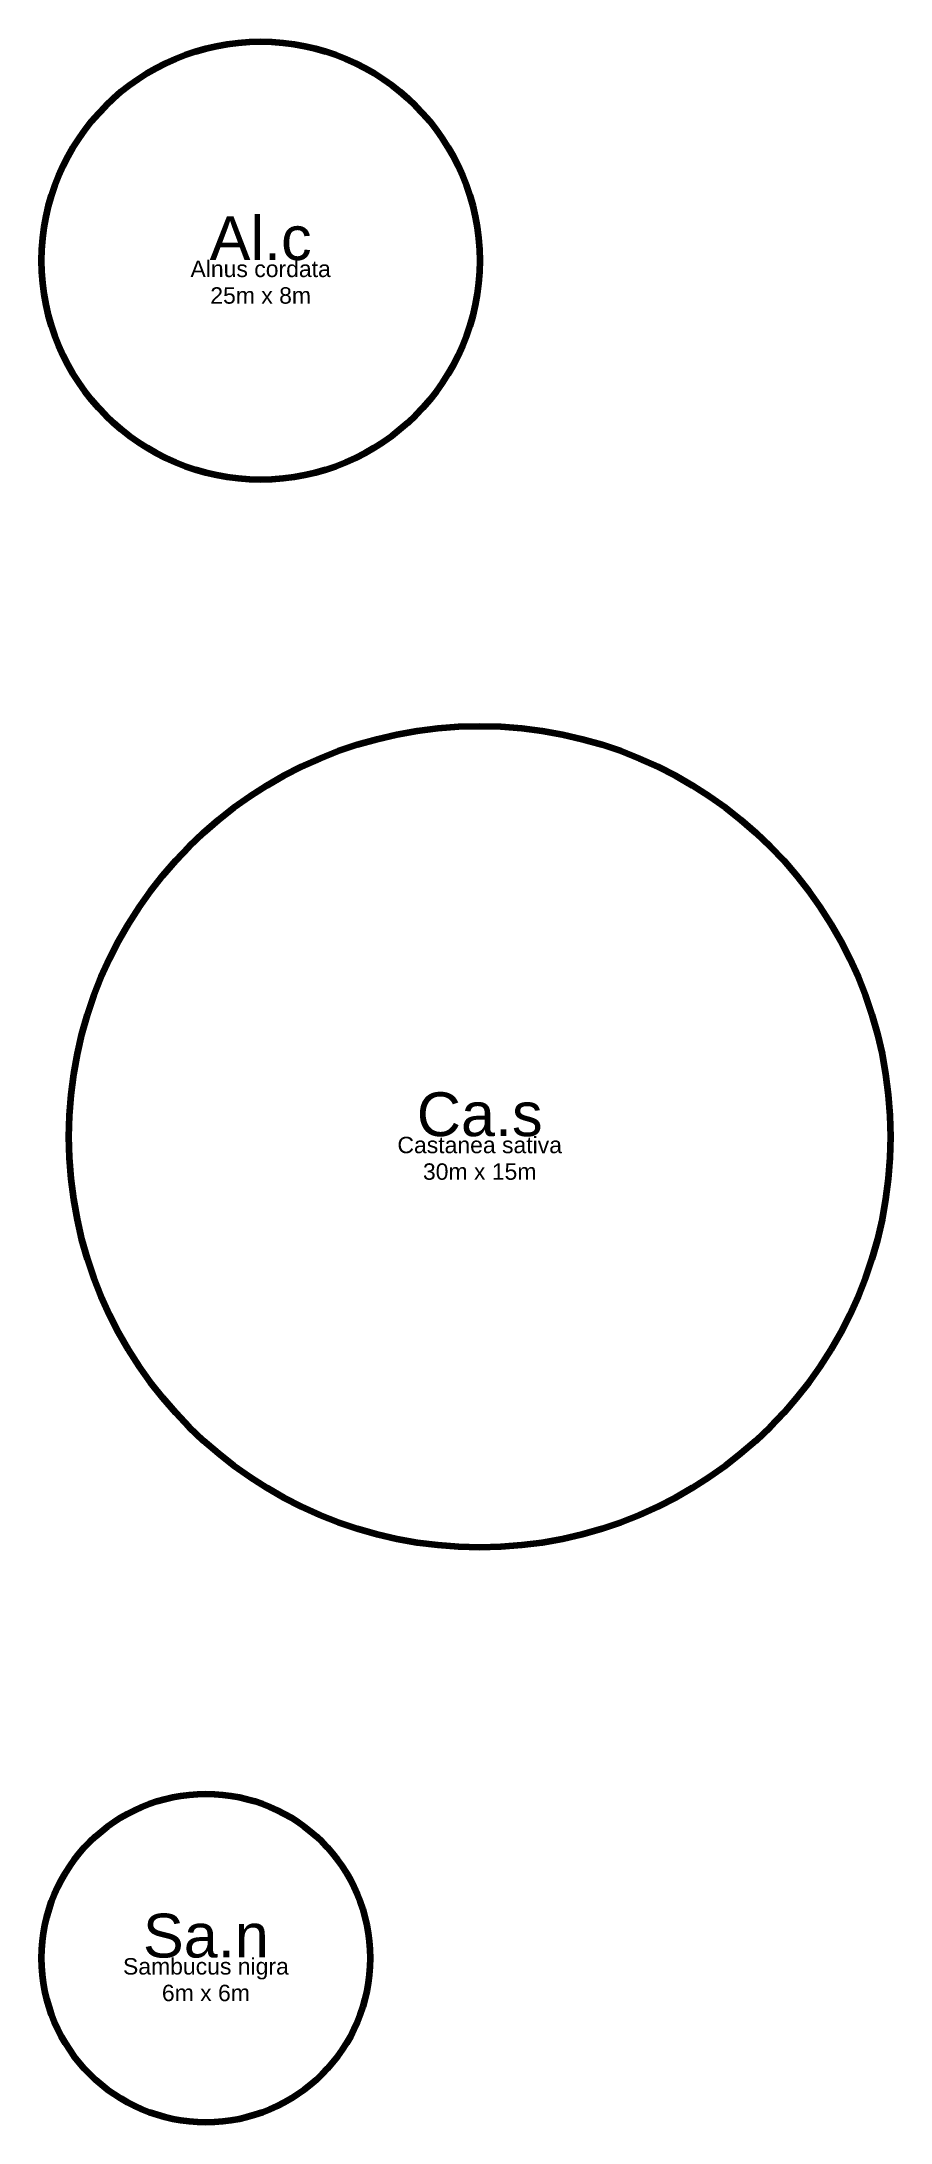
# Model space of a CAD drawing. Header units: metres. Extents: x 0 to 15.5, y 10 to 48.
import ezdxf

# ---------------------------------------------------------------- set-up
doc = ezdxf.new("R2010")
doc.units = ezdxf.units.M
doc.layers.add('Plant-Tree diameter abbrev', color=3, linetype='Continuous', lineweight=25, true_color=0x00ff00)
doc.layers.add('Plant-Tree label', color=30, linetype='Continuous', lineweight=25, true_color=0xff7f00)
doc.styles.add('textstyle0', font='ltypeshp.shx')
doc.styles.add('textstyle1', font='ltypeshp.shx')
doc.styles.add('textstyle11', font='')
doc.styles.add('textstyle12', font='')
doc.styles.add('textstyle13', font='')
doc.styles.add('textstyle14', font='')
doc.styles.add('textstyle15', font='')
doc.styles.add('textstyle16', font='')
doc.styles.get('textstyle11').set_extended_font_data('Arial')
doc.styles.get('textstyle12').set_extended_font_data('Arial')
doc.styles.get('textstyle13').set_extended_font_data('Arial')
doc.styles.get('textstyle14').set_extended_font_data('Arial')
doc.styles.get('textstyle15').set_extended_font_data('Arial')
doc.styles.get('textstyle16').set_extended_font_data('Arial')
doc.linetypes.add('BATTING', pattern='A,0.00254,-2.54,["BAT",textstyle0,S=2.54,R=0,X=-2.54,Y=0],-5.08,["BAT",textstyle1,S=2.54,R=180,X=2.54,Y=0],-2.54', length=10.16254)

# ---------------------------------------------------------------- blocks, each defined once
blk = doc.blocks.new('Tree - Sambucus nigra')
at = {"layer": 'Plant-Tree diameter abbrev', "lineweight": 106}
blk.add_circle((0, 0), 3, dxfattribs=at)
at = {"layer": 'Plant-Tree diameter abbrev', "insert": (0, 0), "char_height": 0.8, "attachment_point": 8, "line_spacing_factor": 0.971628, "style": 'textstyle15'}
blk.add_mtext('\\c32767;Sa.n', dxfattribs=at)
at = {"layer": 'Plant-Tree label', "insert": (0, 0), "char_height": 0.3, "attachment_point": 2, "line_spacing_factor": 0.971628, "style": 'textstyle12'}
blk.add_mtext('\\c32767;Sambucus nigra\\P6m x 6m', dxfattribs=at)
blk = doc.blocks.new('Tree - Castanea sativa')
at = {"layer": 'Plant-Tree diameter abbrev', "lineweight": 106}
blk.add_circle((0, 0), 7.5, dxfattribs=at)
at = {"layer": 'Plant-Tree diameter abbrev', "insert": (0, 0), "char_height": 0.8, "attachment_point": 8, "line_spacing_factor": 0.971628, "style": 'textstyle16'}
blk.add_mtext('\\c32767;Ca.s', dxfattribs=at)
at = {"layer": 'Plant-Tree label', "insert": (0, 0), "char_height": 0.3, "attachment_point": 2, "line_spacing_factor": 0.971628, "style": 'textstyle13'}
blk.add_mtext('\\c32767;Castanea sativa\\P30m x 15m', dxfattribs=at)
blk = doc.blocks.new('Tree - Alnus cordata')
at = {"layer": 'Plant-Tree diameter abbrev', "lineweight": 106}
blk.add_circle((0, 0), 4, dxfattribs=at)
at = {"layer": 'Plant-Tree diameter abbrev', "insert": (0, 0), "char_height": 0.8, "attachment_point": 8, "line_spacing_factor": 0.971628, "style": 'textstyle14'}
blk.add_mtext('\\c32767;Al.c', dxfattribs=at)
at = {"layer": 'Plant-Tree label', "insert": (0, 0), "char_height": 0.3, "attachment_point": 2, "line_spacing_factor": 0.971628, "style": 'textstyle11'}
blk.add_mtext('\\c32767;Alnus cordata\\P25m x 8m', dxfattribs=at)

msp = doc.modelspace()

# ---------------------------------------------------------------- block references
at = {"layer": 'Plant-Tree diameter abbrev', "linetype": 'BATTING'}
msp.add_blockref('Tree - Alnus cordata', (4, 44), dxfattribs=at)
at = {"layer": 'Plant-Tree diameter abbrev'}
for name, p in [('Tree - Castanea sativa', (8, 28)), ('Tree - Sambucus nigra', (3, 13))]:
    msp.add_blockref(name, p, dxfattribs=at)

doc.saveas('drawing.dxf')
